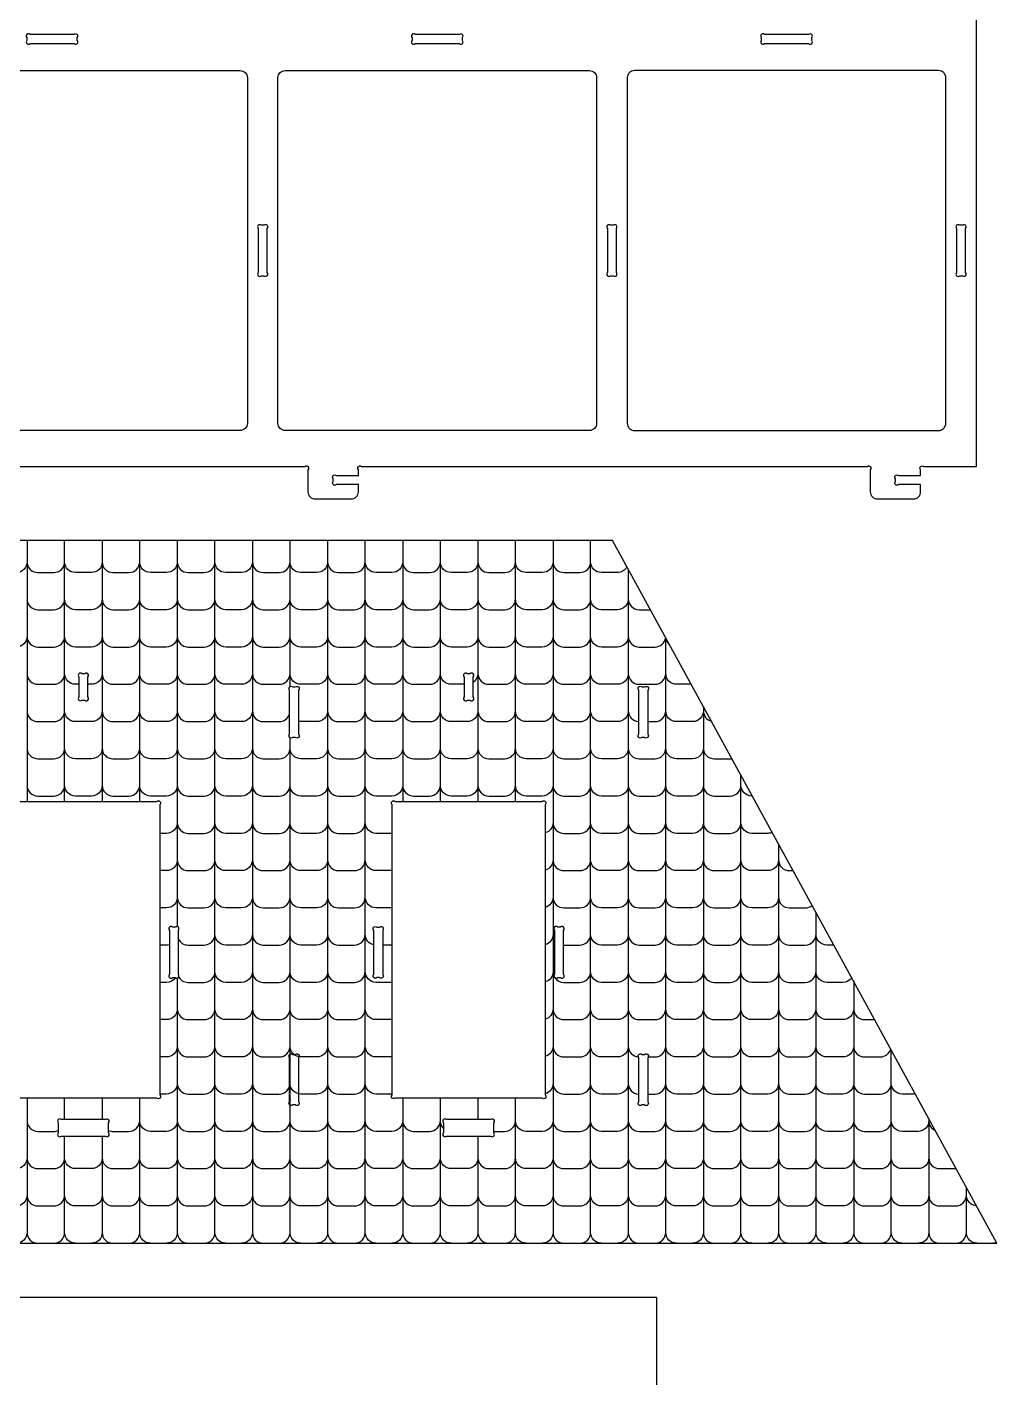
# Model space of a CAD drawing. Extents: x 9479 to 9938, y 971 to 1224.
# Drawn here: x 9759.3 to 9813.2, y 1060.1 to 1135.2 of the extents above; entities that cross this region are included whole.
import ezdxf

# ---------------------------------------------------------------- set-up
doc = ezdxf.new("R2010")
doc.units = 0
doc.header["$MEASUREMENT"] = 0
doc.layers.add('LAYER_1', color=18, linetype='CONTINUOUS')

msp = doc.modelspace()

# ---------------------------------------------------------------- linework, layer by layer
at = {"layer": 'LAYER_1'}
for points in [[(9746.636, 1110.74), (9774.716, 1110.74, -1), (9774.893, 1110.563), (9774.893, 1109.34, 0.414214), (9775.293, 1108.94), (9777.293, 1108.94, 0.414214), (9777.693, 1109.34), (9777.693, 1109.74), (9776.469, 1109.74, -1), (9776.293, 1109.916), (9776.293, 1110.063, -1), (9776.469, 1110.24), (9777.693, 1110.24), (9777.693, 1110.563, -1), (9777.869, 1110.74), (9805.949, 1110.74, -1), (9806.126, 1110.563), (9806.126, 1109.34, 0.414214), (9806.526, 1108.94), (9808.526, 1108.94, 0.414214), (9808.926, 1109.34), (9808.926, 1109.74), (9807.703, 1109.74, -1), (9807.526, 1109.916), (9807.526, 1110.063, -1), (9807.703, 1110.24), (9808.926, 1110.24), (9808.926, 1110.563, -1), (9809.103, 1110.74), (9812.026, 1110.74), (9812.026, 1158.063, -1)], [(9769.122, 1067.59, 0.414214), (9769.722, 1068.19), (9769.722, 1106.637)], [(9771.809, 1106.637), (9771.809, 1068.19, 0.414214), (9772.409, 1067.59)], [(9775.984, 1106.637), (9775.984, 1068.19, 0.414214), (9776.584, 1067.59)], [(9777.471, 1067.59, 0.414214), (9778.071, 1068.19), (9778.071, 1106.637)], [(9788.508, 1106.637), (9788.508, 1068.19, 0.414214), (9789.108, 1067.59)], [(9789.995, 1067.59, 0.414214), (9790.595, 1068.19), (9790.595, 1106.637)], [(9759.286, 1105.45, -0.414214), (9758.686, 1104.85), (9757.798, 1104.85, -0.414214), (9757.198, 1105.45)], [(9759.286, 1105.45, 0.414214), (9759.886, 1104.85), (9760.773, 1104.85, 0.414214), (9761.373, 1105.45)], [(9763.46, 1105.45, -0.414214), (9762.86, 1104.85), (9761.973, 1104.85, -0.414214), (9761.373, 1105.45)], [(9763.46, 1105.45, 0.414214), (9764.06, 1104.85), (9764.947, 1104.85, 0.414214), (9765.547, 1105.45)], [(9767.635, 1105.45, -0.414214), (9767.035, 1104.85), (9766.147, 1104.85, -0.414214), (9765.547, 1105.45)], [(9767.635, 1105.45, 0.414214), (9768.235, 1104.85), (9769.122, 1104.85, 0.414214), (9769.722, 1105.45)], [(9771.809, 1105.45, -0.414214), (9771.209, 1104.85), (9770.322, 1104.85, -0.414214), (9769.722, 1105.45)], [(9771.809, 1105.45, 0.414214), (9772.409, 1104.85), (9773.297, 1104.85, 0.414214), (9773.897, 1105.45)], [(9775.984, 1105.45, -0.414214), (9775.384, 1104.85), (9774.497, 1104.85, -0.414214), (9773.897, 1105.45)], [(9775.984, 1105.45, 0.414214), (9776.584, 1104.85), (9777.471, 1104.85, 0.414214), (9778.071, 1105.45)], [(9780.158, 1105.45, -0.414214), (9779.558, 1104.85), (9778.671, 1104.85, -0.414214), (9778.071, 1105.45)], [(9780.158, 1105.45, 0.414214), (9780.758, 1104.85), (9781.646, 1104.85, 0.414214), (9782.246, 1105.45)], [(9784.333, 1105.45, -0.414214), (9783.733, 1104.85), (9782.846, 1104.85, -0.414214), (9782.246, 1105.45)], [(9784.333, 1105.45, 0.414214), (9784.933, 1104.85), (9785.82, 1104.85, 0.414214), (9786.42, 1105.45)], [(9788.508, 1105.45, -0.414214), (9787.908, 1104.85), (9787.02, 1104.85, -0.414214), (9786.42, 1105.45)], [(9788.508, 1105.45, 0.414214), (9789.108, 1104.85), (9789.995, 1104.85, 0.414214), (9790.595, 1105.45)], [(9792.614, 1105.172, -0.279406), (9792.082, 1104.85), (9791.195, 1104.85, -0.414214), (9790.595, 1105.45)], [(9792.682, 1105.048), (9792.682, 1068.19, 0.414214), (9793.282, 1067.59)], [(9759.286, 1103.38, 0.414214), (9759.886, 1102.78), (9760.773, 1102.78, 0.414214), (9761.373, 1103.38)], [(9763.46, 1103.38, -0.414214), (9762.86, 1102.78), (9761.973, 1102.78, -0.414214), (9761.373, 1103.38)], [(9763.46, 1103.38, 0.414214), (9764.06, 1102.78), (9764.947, 1102.78, 0.414214), (9765.547, 1103.38)], [(9767.635, 1103.38, -0.414214), (9767.035, 1102.78), (9766.147, 1102.78, -0.414214), (9765.547, 1103.38)], [(9767.635, 1103.38, 0.414214), (9768.235, 1102.78), (9769.122, 1102.78, 0.414214), (9769.722, 1103.38)], [(9771.809, 1103.38, -0.414214), (9771.209, 1102.78), (9770.322, 1102.78, -0.414214), (9769.722, 1103.38)], [(9771.809, 1103.38, 0.414214), (9772.409, 1102.78), (9773.297, 1102.78, 0.414214), (9773.897, 1103.38)], [(9775.984, 1103.38, -0.414214), (9775.384, 1102.78), (9774.497, 1102.78, -0.414214), (9773.897, 1103.38)], [(9775.984, 1103.38, 0.414214), (9776.584, 1102.78), (9777.471, 1102.78, 0.414214), (9778.071, 1103.38)], [(9780.158, 1103.38, -0.414214), (9779.558, 1102.78), (9778.671, 1102.78, -0.414214), (9778.071, 1103.38)], [(9780.158, 1103.38, 0.414214), (9780.758, 1102.78), (9781.646, 1102.78, 0.414214), (9782.246, 1103.38)], [(9784.333, 1103.38, -0.414214), (9783.733, 1102.78), (9782.846, 1102.78, -0.414214), (9782.246, 1103.38)], [(9784.333, 1103.38, 0.414214), (9784.933, 1102.78), (9785.82, 1102.78, 0.414214), (9786.42, 1103.38)], [(9788.508, 1103.38, -0.414214), (9787.908, 1102.78), (9787.02, 1102.78, -0.414214), (9786.42, 1103.38)], [(9788.508, 1103.38, 0.414214), (9789.108, 1102.78), (9789.995, 1102.78, 0.414214), (9790.595, 1103.38)], [(9792.682, 1103.38, -0.414214), (9792.082, 1102.78), (9791.195, 1102.78, -0.414214), (9790.595, 1103.38)], [(9792.682, 1103.38, 0.414214), (9793.282, 1102.78), (9793.923, 1102.78)], [(9759.286, 1101.31, -0.414214), (9758.686, 1100.71), (9757.798, 1100.71, -0.414214), (9757.198, 1101.31)], [(9759.286, 1101.31, 0.414214), (9759.886, 1100.71), (9760.773, 1100.71, 0.414214), (9761.373, 1101.31)], [(9763.46, 1101.31, -0.414214), (9762.86, 1100.71), (9761.973, 1100.71, -0.414214), (9761.373, 1101.31)], [(9763.46, 1101.31, 0.414214), (9764.06, 1100.71), (9764.947, 1100.71, 0.414214), (9765.547, 1101.31)], [(9767.635, 1101.31, -0.414214), (9767.035, 1100.71), (9766.147, 1100.71, -0.414214), (9765.547, 1101.31)], [(9767.635, 1101.31, 0.414214), (9768.235, 1100.71), (9769.122, 1100.71, 0.414214), (9769.722, 1101.31)], [(9771.809, 1101.31, -0.414214), (9771.209, 1100.71), (9770.322, 1100.71, -0.414214), (9769.722, 1101.31)], [(9771.809, 1101.31, 0.414214), (9772.409, 1100.71), (9773.297, 1100.71, 0.414214), (9773.897, 1101.31)], [(9775.984, 1101.31, -0.414214), (9775.384, 1100.71), (9774.497, 1100.71, -0.414214), (9773.897, 1101.31)], [(9775.984, 1101.31, 0.414214), (9776.584, 1100.71), (9777.471, 1100.71, 0.414214), (9778.071, 1101.31)], [(9780.158, 1101.31, -0.414214), (9779.558, 1100.71), (9778.671, 1100.71, -0.414214), (9778.071, 1101.31)], [(9780.158, 1101.31, 0.414214), (9780.758, 1100.71), (9781.646, 1100.71, 0.414214), (9782.246, 1101.31)], [(9784.333, 1101.31, -0.414214), (9783.733, 1100.71), (9782.846, 1100.71, -0.414214), (9782.246, 1101.31)], [(9784.333, 1101.31, 0.414214), (9784.933, 1100.71), (9785.82, 1100.71, 0.414214), (9786.42, 1101.31)], [(9788.508, 1101.31, -0.414214), (9787.908, 1100.71), (9787.02, 1100.71, -0.414214), (9786.42, 1101.31)], [(9788.508, 1101.31, 0.414214), (9789.108, 1100.71), (9789.995, 1100.71, 0.414214), (9790.595, 1101.31)], [(9792.682, 1101.31, -0.414214), (9792.082, 1100.71), (9791.195, 1100.71, -0.414214), (9790.595, 1101.31)], [(9792.682, 1101.31, 0.414214), (9793.282, 1100.71), (9794.17, 1100.71, 0.379798), (9794.765, 1101.239)], [(9794.17, 1067.59, 0.414214), (9794.77, 1068.19), (9794.77, 1101.231)], [(9794.972, 1100.86, -0.175116), (9794.777, 1101.218)], [(9759.286, 1099.24, 0.414214), (9759.886, 1098.64), (9760.773, 1098.64, 0.414214), (9761.373, 1099.24)], [(9762.167, 1098.64), (9761.973, 1098.64, -0.414214), (9761.373, 1099.24)], [(9763.46, 1099.24, -0.414214), (9762.86, 1098.64), (9762.667, 1098.64)], [(9763.46, 1099.24, 0.414214), (9764.06, 1098.64), (9764.947, 1098.64, 0.414214), (9765.547, 1099.24)], [(9767.635, 1099.24, -0.414214), (9767.035, 1098.64), (9766.147, 1098.64, -0.414214), (9765.547, 1099.24)], [(9767.635, 1099.24, 0.414214), (9768.235, 1098.64), (9769.122, 1098.64, 0.414214), (9769.722, 1099.24)], [(9771.809, 1099.24, -0.414214), (9771.209, 1098.64), (9770.322, 1098.64, -0.414214), (9769.722, 1099.24)], [(9771.809, 1099.24, 0.414214), (9772.409, 1098.64), (9773.297, 1098.64, 0.414214), (9773.897, 1099.24)], [(9775.984, 1099.24, -0.414214), (9775.384, 1098.64), (9774.497, 1098.64, -0.414214), (9773.897, 1099.24)], [(9775.984, 1099.24, 0.414214), (9776.584, 1098.64), (9777.471, 1098.64, 0.414214), (9778.071, 1099.24)], [(9780.158, 1099.24, -0.414214), (9779.558, 1098.64), (9778.671, 1098.64, -0.414214), (9778.071, 1099.24)], [(9780.158, 1099.24, 0.414214), (9780.758, 1098.64), (9781.646, 1098.64, 0.414214), (9782.246, 1099.24)], [(9783.567, 1098.64), (9782.846, 1098.64, -0.414214), (9782.246, 1099.24)], [(9784.333, 1099.24, -0.250445), (9784.067, 1098.741)], [(9784.333, 1099.24, 0.414214), (9784.933, 1098.64), (9785.82, 1098.64, 0.414214), (9786.42, 1099.24)], [(9788.508, 1099.24, -0.414214), (9787.908, 1098.64), (9787.02, 1098.64, -0.414214), (9786.42, 1099.24)], [(9788.508, 1099.24, 0.414214), (9789.108, 1098.64), (9789.995, 1098.64, 0.414214), (9790.595, 1099.24)], [(9792.682, 1099.24, -0.414214), (9792.082, 1098.64), (9791.195, 1098.64, -0.414214), (9790.595, 1099.24)], [(9792.682, 1099.24, 0.414214), (9793.282, 1098.64), (9794.17, 1098.64, 0.414214), (9794.77, 1099.24)], [(9796.187, 1098.64), (9795.37, 1098.64, -0.414214), (9794.77, 1099.24)], [(9796.857, 1097.414), (9796.857, 1068.19, 0.414214), (9797.457, 1067.59)], [(9759.286, 1097.17, 0.414214), (9759.886, 1096.57), (9760.773, 1096.57, 0.414214), (9761.373, 1097.17)], [(9763.46, 1097.17, -0.414214), (9762.86, 1096.57), (9761.973, 1096.57, -0.414214), (9761.373, 1097.17)], [(9763.46, 1097.17, 0.414214), (9764.06, 1096.57), (9764.947, 1096.57, 0.414214), (9765.547, 1097.17)], [(9767.635, 1097.17, -0.414214), (9767.035, 1096.57), (9766.147, 1096.57, -0.414214), (9765.547, 1097.17)], [(9767.635, 1097.17, 0.414214), (9768.235, 1096.57), (9769.122, 1096.57, 0.414214), (9769.722, 1097.17)], [(9771.809, 1097.17, -0.414214), (9771.209, 1096.57), (9770.322, 1096.57, -0.414214), (9769.722, 1097.17)], [(9771.809, 1097.17, 0.414214), (9772.409, 1096.57), (9773.297, 1096.57, 0.323813), (9773.867, 1096.982)], [(9775.984, 1097.17, -0.414214), (9775.384, 1096.57), (9774.497, 1096.57, -0.054702), (9774.367, 1096.584)], [(9775.984, 1097.17, 0.414214), (9776.584, 1096.57), (9777.471, 1096.57, 0.414214), (9778.071, 1097.17)], [(9780.158, 1097.17, -0.414214), (9779.558, 1096.57), (9778.671, 1096.57, -0.414214), (9778.071, 1097.17)], [(9780.158, 1097.17, 0.414214), (9780.758, 1096.57), (9781.646, 1096.57, 0.414214), (9782.246, 1097.17)], [(9784.333, 1097.17, -0.414214), (9783.733, 1096.57), (9782.846, 1096.57, -0.414214), (9782.246, 1097.17)], [(9784.333, 1097.17, 0.414214), (9784.933, 1096.57), (9785.82, 1096.57, 0.414214), (9786.42, 1097.17)], [(9788.508, 1097.17, -0.414214), (9787.908, 1096.57), (9787.02, 1096.57, -0.414214), (9786.42, 1097.17)], [(9788.508, 1097.17, 0.414214), (9789.108, 1096.57), (9789.995, 1096.57, 0.414214), (9790.595, 1097.17)], [(9792.682, 1097.17, -0.414214), (9792.082, 1096.57), (9791.195, 1096.57, -0.414214), (9790.595, 1097.17)], [(9792.682, 1097.17, 0.406544), (9793.267, 1096.57)], [(9793.767, 1096.57), (9794.17, 1096.57, 0.414214), (9794.77, 1097.17)], [(9796.857, 1097.17, -0.414214), (9796.257, 1096.57), (9795.37, 1096.57, -0.414214), (9794.77, 1097.17)], [(9796.857, 1097.17, 0.342693), (9797.308, 1096.588)], [(9759.286, 1095.1, 0.414214), (9759.886, 1094.5), (9760.773, 1094.5, 0.414214), (9761.373, 1095.1)], [(9763.46, 1095.1, -0.414214), (9762.86, 1094.5), (9761.973, 1094.5, -0.414214), (9761.373, 1095.1)], [(9763.46, 1095.1, 0.414214), (9764.06, 1094.5), (9764.947, 1094.5, 0.414214), (9765.547, 1095.1)], [(9767.635, 1095.1, -0.414214), (9767.035, 1094.5), (9766.147, 1094.5, -0.414214), (9765.547, 1095.1)], [(9767.635, 1095.1, 0.414214), (9768.235, 1094.5), (9769.122, 1094.5, 0.414214), (9769.722, 1095.1)], [(9771.809, 1095.1, -0.414214), (9771.209, 1094.5), (9770.322, 1094.5, -0.414214), (9769.722, 1095.1)], [(9771.809, 1095.1, 0.414214), (9772.409, 1094.5), (9773.297, 1094.5, 0.414214), (9773.897, 1095.1)], [(9774.497, 1067.59, -0.414214), (9773.897, 1068.19), (9773.897, 1095.692)], [(9775.984, 1095.1, -0.414214), (9775.384, 1094.5), (9774.497, 1094.5, -0.414214), (9773.897, 1095.1)], [(9775.984, 1095.1, 0.414214), (9776.584, 1094.5), (9777.471, 1094.5, 0.414214), (9778.071, 1095.1)], [(9780.158, 1095.1, -0.414214), (9779.558, 1094.5), (9778.671, 1094.5, -0.414214), (9778.071, 1095.1)], [(9780.158, 1095.1, 0.414214), (9780.758, 1094.5), (9781.646, 1094.5, 0.414214), (9782.246, 1095.1)], [(9784.333, 1095.1, -0.414214), (9783.733, 1094.5), (9782.846, 1094.5, -0.414214), (9782.246, 1095.1)], [(9784.333, 1095.1, 0.414214), (9784.933, 1094.5), (9785.82, 1094.5, 0.414214), (9786.42, 1095.1)], [(9788.508, 1095.1, -0.414214), (9787.908, 1094.5), (9787.02, 1094.5, -0.414214), (9786.42, 1095.1)], [(9788.508, 1095.1, 0.414214), (9789.108, 1094.5), (9789.995, 1094.5, 0.414214), (9790.595, 1095.1)], [(9792.682, 1095.1, -0.414214), (9792.082, 1094.5), (9791.195, 1094.5, -0.414214), (9790.595, 1095.1)], [(9792.682, 1095.1, 0.414214), (9793.282, 1094.5), (9794.17, 1094.5, 0.414214), (9794.77, 1095.1)], [(9796.857, 1095.1, -0.414214), (9796.257, 1094.5), (9795.37, 1094.5, -0.414214), (9794.77, 1095.1)], [(9796.857, 1095.1, 0.414214), (9797.457, 1094.5), (9798.344, 1094.5, 0.042575), (9798.446, 1094.508)], [(9799.544, 1067.59, -0.414214), (9798.944, 1068.19), (9798.944, 1093.597)], [(9759.286, 1093.03, 0.414214), (9759.886, 1092.43), (9760.773, 1092.43, 0.414214), (9761.373, 1093.03)], [(9763.46, 1093.03, -0.414214), (9762.86, 1092.43), (9761.973, 1092.43, -0.414214), (9761.373, 1093.03)], [(9763.46, 1093.03, 0.414214), (9764.06, 1092.43), (9764.947, 1092.43, 0.414214), (9765.547, 1093.03)], [(9767.635, 1093.03, -0.414214), (9767.035, 1092.43), (9766.147, 1092.43, -0.414214), (9765.547, 1093.03)], [(9767.635, 1093.03, 0.414214), (9768.235, 1092.43), (9769.122, 1092.43, 0.414214), (9769.722, 1093.03)], [(9771.809, 1093.03, -0.414214), (9771.209, 1092.43), (9770.322, 1092.43, -0.414214), (9769.722, 1093.03)], [(9771.809, 1093.03, 0.414214), (9772.409, 1092.43), (9773.297, 1092.43, 0.414214), (9773.897, 1093.03)], [(9775.984, 1093.03, -0.414214), (9775.384, 1092.43), (9774.497, 1092.43, -0.414214), (9773.897, 1093.03)], [(9775.984, 1093.03, 0.414214), (9776.584, 1092.43), (9777.471, 1092.43, 0.414214), (9778.071, 1093.03)], [(9780.158, 1093.03, -0.414214), (9779.558, 1092.43), (9778.671, 1092.43, -0.414214), (9778.071, 1093.03)], [(9780.158, 1093.03, 0.414214), (9780.758, 1092.43), (9781.646, 1092.43, 0.414214), (9782.246, 1093.03)], [(9784.333, 1093.03, -0.414214), (9783.733, 1092.43), (9782.846, 1092.43, -0.414214), (9782.246, 1093.03)], [(9784.333, 1093.03, 0.414214), (9784.933, 1092.43), (9785.82, 1092.43, 0.414214), (9786.42, 1093.03)], [(9788.508, 1093.03, -0.414214), (9787.908, 1092.43), (9787.02, 1092.43, -0.414214), (9786.42, 1093.03)], [(9788.508, 1093.03, 0.414214), (9789.108, 1092.43), (9789.995, 1092.43, 0.414214), (9790.595, 1093.03)], [(9792.682, 1093.03, -0.414214), (9792.082, 1092.43), (9791.195, 1092.43, -0.414214), (9790.595, 1093.03)], [(9792.682, 1093.03, 0.414214), (9793.282, 1092.43), (9794.17, 1092.43, 0.414214), (9794.77, 1093.03)], [(9796.857, 1093.03, -0.414214), (9796.257, 1092.43), (9795.37, 1092.43, -0.414214), (9794.77, 1093.03)], [(9796.857, 1093.03, 0.414214), (9797.457, 1092.43), (9798.344, 1092.43, 0.414214), (9798.944, 1093.03)], [(9799.583, 1092.43), (9799.544, 1092.43, -0.414214), (9798.944, 1093.03)], [(9767.635, 1090.96, -0.414214), (9767.035, 1090.36), (9766.671, 1090.36)], [(9767.635, 1090.96, 0.414214), (9768.235, 1090.36), (9769.122, 1090.36, 0.414214), (9769.722, 1090.96)], [(9771.809, 1090.96, -0.414214), (9771.209, 1090.36), (9770.322, 1090.36, -0.414214), (9769.722, 1090.96)], [(9771.809, 1090.96, 0.414214), (9772.409, 1090.36), (9773.297, 1090.36, 0.414214), (9773.897, 1090.96)], [(9775.984, 1090.96, -0.414214), (9775.384, 1090.36), (9774.497, 1090.36, -0.414214), (9773.897, 1090.96)], [(9775.984, 1090.96, 0.414214), (9776.584, 1090.36), (9777.471, 1090.36, 0.414214), (9778.071, 1090.96)], [(9779.562, 1090.36, -0.001323), (9779.558, 1090.36), (9778.671, 1090.36, -0.414214), (9778.071, 1090.96)], [(9788.508, 1090.96, -0.335422), (9788.071, 1090.383)], [(9788.508, 1090.96, 0.414214), (9789.108, 1090.36), (9789.995, 1090.36, 0.414214), (9790.595, 1090.96)], [(9792.682, 1090.96, -0.414214), (9792.082, 1090.36), (9791.195, 1090.36, -0.414214), (9790.595, 1090.96)], [(9792.682, 1090.96, 0.414214), (9793.282, 1090.36), (9794.17, 1090.36, 0.414214), (9794.77, 1090.96)], [(9796.857, 1090.96, -0.414214), (9796.257, 1090.36), (9795.37, 1090.36, -0.414214), (9794.77, 1090.96)], [(9796.857, 1090.96, 0.414214), (9797.457, 1090.36), (9798.344, 1090.36, 0.414214), (9798.944, 1090.96)], [(9800.684, 1090.416, -0.109058), (9800.431, 1090.36), (9799.544, 1090.36, -0.414214), (9798.944, 1090.96)], [(9801.031, 1089.78), (9801.031, 1068.19, 0.414214), (9801.631, 1067.59)], [(9767.635, 1088.89, -0.414214), (9767.035, 1088.29), (9766.671, 1088.29)], [(9767.635, 1088.89, 0.414214), (9768.235, 1088.29), (9769.122, 1088.29, 0.414214), (9769.722, 1088.89)], [(9771.809, 1088.89, -0.414214), (9771.209, 1088.29), (9770.322, 1088.29, -0.414214), (9769.722, 1088.89)], [(9771.809, 1088.89, 0.414214), (9772.409, 1088.29), (9773.297, 1088.29, 0.414214), (9773.897, 1088.89)], [(9775.984, 1088.89, -0.414214), (9775.384, 1088.29), (9774.497, 1088.29, -0.414214), (9773.897, 1088.89)], [(9775.984, 1088.89, 0.414214), (9776.584, 1088.29), (9777.471, 1088.29, 0.414214), (9778.071, 1088.89)], [(9779.562, 1088.29, -0.001323), (9779.558, 1088.29), (9778.671, 1088.29, -0.414214), (9778.071, 1088.89)], [(9788.508, 1088.89, -0.335422), (9788.071, 1088.313)], [(9788.508, 1088.89, 0.414214), (9789.108, 1088.29), (9789.995, 1088.29, 0.414214), (9790.595, 1088.89)], [(9792.682, 1088.89, -0.414214), (9792.082, 1088.29), (9791.195, 1088.29, -0.414214), (9790.595, 1088.89)], [(9792.682, 1088.89, 0.414214), (9793.282, 1088.29), (9794.17, 1088.29, 0.414214), (9794.77, 1088.89)], [(9796.857, 1088.89, -0.414214), (9796.257, 1088.29), (9795.37, 1088.29, -0.414214), (9794.77, 1088.89)], [(9796.857, 1088.89, 0.414214), (9797.457, 1088.29), (9798.344, 1088.29, 0.414214), (9798.944, 1088.89)], [(9801.031, 1088.89, -0.414214), (9800.431, 1088.29), (9799.544, 1088.29, -0.414214), (9798.944, 1088.89)], [(9801.031, 1088.89, 0.414214), (9801.631, 1088.29), (9801.847, 1088.29)], [(9767.635, 1086.82, -0.414214), (9767.035, 1086.22), (9766.671, 1086.22)], [(9767.635, 1086.82, 0.414214), (9768.235, 1086.22), (9769.122, 1086.22, 0.414214), (9769.722, 1086.82)], [(9771.809, 1086.82, -0.414214), (9771.209, 1086.22), (9770.322, 1086.22, -0.414214), (9769.722, 1086.82)], [(9771.809, 1086.82, 0.414214), (9772.409, 1086.22), (9773.297, 1086.22, 0.414214), (9773.897, 1086.82)], [(9775.984, 1086.82, -0.414214), (9775.384, 1086.22), (9774.497, 1086.22, -0.414214), (9773.897, 1086.82)], [(9775.984, 1086.82, 0.414214), (9776.584, 1086.22), (9777.471, 1086.22, 0.414214), (9778.071, 1086.82)], [(9779.562, 1086.22, -0.001323), (9779.558, 1086.22), (9778.671, 1086.22, -0.414214), (9778.071, 1086.82)], [(9788.508, 1086.82, -0.335422), (9788.071, 1086.243)], [(9788.508, 1086.82, 0.414214), (9789.108, 1086.22), (9789.995, 1086.22, 0.414214), (9790.595, 1086.82)], [(9792.682, 1086.82, -0.414214), (9792.082, 1086.22), (9791.195, 1086.22, -0.414214), (9790.595, 1086.82)], [(9792.682, 1086.82, 0.414214), (9793.282, 1086.22), (9794.17, 1086.22, 0.414214), (9794.77, 1086.82)], [(9796.857, 1086.82, -0.414214), (9796.257, 1086.22), (9795.37, 1086.22, -0.414214), (9794.77, 1086.82)], [(9796.857, 1086.82, 0.414214), (9797.457, 1086.22), (9798.344, 1086.22, 0.414214), (9798.944, 1086.82)], [(9801.031, 1086.82, -0.414214), (9800.431, 1086.22), (9799.544, 1086.22, -0.414214), (9798.944, 1086.82)], [(9801.031, 1086.82, 0.414214), (9801.631, 1086.22), (9802.519, 1086.22, 0.175306), (9802.903, 1086.359)], [(9803.719, 1067.59, -0.414214), (9803.119, 1068.19), (9803.119, 1085.963)], [(9767.691, 1084.495, 0.291063), (9768.235, 1084.15), (9769.122, 1084.15, 0.414214), (9769.722, 1084.75)], [(9771.809, 1084.75, -0.414214), (9771.209, 1084.15), (9770.322, 1084.15, -0.414214), (9769.722, 1084.75)], [(9771.809, 1084.75, 0.414214), (9772.409, 1084.15), (9773.297, 1084.15, 0.414214), (9773.897, 1084.75)], [(9775.984, 1084.75, -0.414214), (9775.384, 1084.15), (9774.497, 1084.15, -0.414214), (9773.897, 1084.75)], [(9775.984, 1084.75, 0.414214), (9776.584, 1084.15), (9777.471, 1084.15, 0.414214), (9778.071, 1084.75)], [(9778.542, 1084.164, -0.351824), (9778.071, 1084.75)], [(9788.508, 1084.75, -0.335422), (9788.071, 1084.173)], [(9788.508, 1084.75, 0.13441), (9788.591, 1084.444)], [(9789.091, 1084.15, 0.006806), (9789.108, 1084.15), (9789.995, 1084.15, 0.414214), (9790.595, 1084.75)], [(9792.682, 1084.75, -0.414214), (9792.082, 1084.15), (9791.195, 1084.15, -0.414214), (9790.595, 1084.75)], [(9792.682, 1084.75, 0.414214), (9793.282, 1084.15), (9794.17, 1084.15, 0.414214), (9794.77, 1084.75)], [(9796.857, 1084.75, -0.414214), (9796.257, 1084.15), (9795.37, 1084.15, -0.414214), (9794.77, 1084.75)], [(9796.857, 1084.75, 0.414214), (9797.457, 1084.15), (9798.344, 1084.15, 0.414214), (9798.944, 1084.75)], [(9801.031, 1084.75, -0.414214), (9800.431, 1084.15), (9799.544, 1084.15, -0.414214), (9798.944, 1084.75)], [(9801.031, 1084.75, 0.414214), (9801.631, 1084.15), (9802.519, 1084.15, 0.414214), (9803.119, 1084.75)], [(9804.111, 1084.15), (9803.719, 1084.15, -0.414214), (9803.119, 1084.75)], [(9767.191, 1084.171, -0.06611), (9767.035, 1084.15), (9766.671, 1084.15)], [(9779.562, 1084.15, -0.001323), (9779.558, 1084.15), (9779.042, 1084.15)], [(9767.533, 1082.345, -0.249808), (9767.035, 1082.08), (9766.671, 1082.08)], [(9767.635, 1082.345), (9767.635, 1068.19, 0.414214), (9768.235, 1067.59)], [(9767.691, 1082.425, 0.291063), (9768.235, 1082.08), (9769.122, 1082.08, 0.414214), (9769.722, 1082.68)], [(9771.809, 1082.68, -0.414214), (9771.209, 1082.08), (9770.322, 1082.08, -0.414214), (9769.722, 1082.68)], [(9771.809, 1082.68, 0.414214), (9772.409, 1082.08), (9773.297, 1082.08, 0.414214), (9773.897, 1082.68)], [(9775.984, 1082.68, -0.414214), (9775.384, 1082.08), (9774.497, 1082.08, -0.414214), (9773.897, 1082.68)], [(9775.984, 1082.68, 0.414214), (9776.584, 1082.08), (9777.471, 1082.08, 0.414214), (9778.071, 1082.68)], [(9779.562, 1082.08, -0.001323), (9779.558, 1082.08), (9778.671, 1082.08, -0.414214), (9778.071, 1082.68)], [(9788.508, 1082.68, -0.335422), (9788.071, 1082.103)], [(9788.508, 1082.68, 0.13441), (9788.591, 1082.374)], [(9788.61, 1082.345, 0.249808), (9789.108, 1082.08), (9789.995, 1082.08, 0.414214), (9790.595, 1082.68)], [(9792.682, 1082.68, -0.414214), (9792.082, 1082.08), (9791.195, 1082.08, -0.414214), (9790.595, 1082.68)], [(9792.682, 1082.68, 0.414214), (9793.282, 1082.08), (9794.17, 1082.08, 0.414214), (9794.77, 1082.68)], [(9796.857, 1082.68, -0.414214), (9796.257, 1082.08), (9795.37, 1082.08, -0.414214), (9794.77, 1082.68)], [(9796.857, 1082.68, 0.414214), (9797.457, 1082.08), (9798.344, 1082.08, 0.414214), (9798.944, 1082.68)], [(9801.031, 1082.68, -0.414214), (9800.431, 1082.08), (9799.544, 1082.08, -0.414214), (9798.944, 1082.68)], [(9801.031, 1082.68, 0.414214), (9801.631, 1082.08), (9802.519, 1082.08, 0.414214), (9803.119, 1082.68)], [(9805.1, 1082.34, -0.2469), (9804.606, 1082.08), (9803.719, 1082.08, -0.414214), (9803.119, 1082.68)], [(9805.206, 1082.147), (9805.206, 1068.19, 0.414214), (9805.806, 1067.59)], [(9767.635, 1080.61, -0.414214), (9767.035, 1080.01), (9766.671, 1080.01)], [(9767.635, 1080.61, 0.414214), (9768.235, 1080.01), (9769.122, 1080.01, 0.414214), (9769.722, 1080.61)], [(9771.809, 1080.61, -0.414214), (9771.209, 1080.01), (9770.322, 1080.01, -0.414214), (9769.722, 1080.61)], [(9771.809, 1080.61, 0.414214), (9772.409, 1080.01), (9773.297, 1080.01, 0.414214), (9773.897, 1080.61)], [(9775.984, 1080.61, -0.414214), (9775.384, 1080.01), (9774.497, 1080.01, -0.414214), (9773.897, 1080.61)], [(9775.984, 1080.61, 0.414214), (9776.584, 1080.01), (9777.471, 1080.01, 0.414214), (9778.071, 1080.61)], [(9779.562, 1080.01, -0.001323), (9779.558, 1080.01), (9778.671, 1080.01, -0.414214), (9778.071, 1080.61)], [(9788.508, 1080.61, -0.335422), (9788.071, 1080.033)], [(9788.508, 1080.61, 0.414214), (9789.108, 1080.01), (9789.995, 1080.01, 0.414214), (9790.595, 1080.61)], [(9792.682, 1080.61, -0.414214), (9792.082, 1080.01), (9791.195, 1080.01, -0.414214), (9790.595, 1080.61)], [(9792.682, 1080.61, 0.414214), (9793.282, 1080.01), (9794.17, 1080.01, 0.414214), (9794.77, 1080.61)], [(9796.857, 1080.61, -0.414214), (9796.257, 1080.01), (9795.37, 1080.01, -0.414214), (9794.77, 1080.61)], [(9796.857, 1080.61, 0.414214), (9797.457, 1080.01), (9798.344, 1080.01, 0.414214), (9798.944, 1080.61)], [(9801.031, 1080.61, -0.414214), (9800.431, 1080.01), (9799.544, 1080.01, -0.414214), (9798.944, 1080.61)], [(9801.031, 1080.61, 0.414214), (9801.631, 1080.01), (9802.519, 1080.01, 0.414214), (9803.119, 1080.61)], [(9805.206, 1080.61, -0.414214), (9804.606, 1080.01), (9803.719, 1080.01, -0.414214), (9803.119, 1080.61)], [(9805.206, 1080.61, 0.414214), (9805.806, 1080.01), (9806.375, 1080.01)], [(9767.635, 1078.54, -0.414214), (9767.035, 1077.94), (9766.671, 1077.94)], [(9767.635, 1078.54, 0.414214), (9768.235, 1077.94), (9769.122, 1077.94, 0.414214), (9769.722, 1078.54)], [(9771.809, 1078.54, -0.414214), (9771.209, 1077.94), (9770.322, 1077.94, -0.414214), (9769.722, 1078.54)], [(9771.809, 1078.54, 0.414214), (9772.409, 1077.94), (9773.297, 1077.94, 0.414214), (9773.897, 1078.54)], [(9775.984, 1078.54, -0.414214), (9775.384, 1077.94), (9774.497, 1077.94, -0.414214), (9773.897, 1078.54)], [(9775.984, 1078.54, 0.414214), (9776.584, 1077.94), (9777.471, 1077.94, 0.414214), (9778.071, 1078.54)], [(9779.562, 1077.94, -0.001323), (9779.558, 1077.94), (9778.671, 1077.94, -0.414214), (9778.071, 1078.54)], [(9788.508, 1078.54, -0.335422), (9788.071, 1077.963)], [(9788.508, 1078.54, 0.414214), (9789.108, 1077.94), (9789.995, 1077.94, 0.414214), (9790.595, 1078.54)], [(9792.682, 1078.54, -0.414214), (9792.082, 1077.94), (9791.195, 1077.94, -0.414214), (9790.595, 1078.54)], [(9792.682, 1078.54, 0.406544), (9793.267, 1077.94)], [(9793.767, 1077.94), (9794.17, 1077.94, 0.414214), (9794.77, 1078.54)], [(9796.857, 1078.54, -0.414214), (9796.257, 1077.94), (9795.37, 1077.94, -0.414214), (9794.77, 1078.54)], [(9796.857, 1078.54, 0.414214), (9797.457, 1077.94), (9798.344, 1077.94, 0.414214), (9798.944, 1078.54)], [(9801.031, 1078.54, -0.414214), (9800.431, 1077.94), (9799.544, 1077.94, -0.414214), (9798.944, 1078.54)], [(9801.031, 1078.54, 0.414214), (9801.631, 1077.94), (9802.519, 1077.94, 0.414214), (9803.119, 1078.54)], [(9805.206, 1078.54, -0.414214), (9804.606, 1077.94), (9803.719, 1077.94, -0.414214), (9803.119, 1078.54)], [(9805.206, 1078.54, 0.414214), (9805.806, 1077.94), (9806.693, 1077.94, 0.333881), (9807.27, 1078.373)], [(9806.693, 1067.59, 0.414214), (9807.293, 1068.19), (9807.293, 1078.33)], [(9767.635, 1076.47, -0.414214), (9767.035, 1075.87), (9766.671, 1075.87)], [(9767.635, 1076.47, 0.414214), (9768.235, 1075.87), (9769.122, 1075.87, 0.414214), (9769.722, 1076.47)], [(9771.809, 1076.47, -0.414214), (9771.209, 1075.87), (9770.322, 1075.87, -0.414214), (9769.722, 1076.47)], [(9771.809, 1076.47, 0.414214), (9772.409, 1075.87), (9773.297, 1075.87, 0.414214), (9773.897, 1076.47)], [(9775.984, 1076.47, -0.414214), (9775.384, 1075.87), (9774.497, 1075.87, -0.414214), (9773.897, 1076.47)], [(9775.984, 1076.47, 0.414214), (9776.584, 1075.87), (9777.471, 1075.87, 0.414214), (9778.071, 1076.47)], [(9779.562, 1075.87, -0.001323), (9779.558, 1075.87), (9778.671, 1075.87, -0.414214), (9778.071, 1076.47)], [(9788.508, 1076.47, -0.335422), (9788.071, 1075.893)], [(9788.508, 1076.47, 0.414214), (9789.108, 1075.87), (9789.995, 1075.87, 0.414214), (9790.595, 1076.47)], [(9792.682, 1076.47, -0.414214), (9792.082, 1075.87), (9791.195, 1075.87, -0.414214), (9790.595, 1076.47)], [(9792.682, 1076.47, 0.406544), (9793.267, 1075.87)], [(9793.767, 1075.87), (9794.17, 1075.87, 0.414214), (9794.77, 1076.47)], [(9796.857, 1076.47, -0.414214), (9796.257, 1075.87), (9795.37, 1075.87, -0.414214), (9794.77, 1076.47)], [(9796.857, 1076.47, 0.414214), (9797.457, 1075.87), (9798.344, 1075.87, 0.414214), (9798.944, 1076.47)], [(9801.031, 1076.47, -0.414214), (9800.431, 1075.87), (9799.544, 1075.87, -0.414214), (9798.944, 1076.47)], [(9801.031, 1076.47, 0.414214), (9801.631, 1075.87), (9802.519, 1075.87, 0.414214), (9803.119, 1076.47)], [(9805.206, 1076.47, -0.414214), (9804.606, 1075.87), (9803.719, 1075.87, -0.414214), (9803.119, 1076.47)], [(9805.206, 1076.47, 0.414214), (9805.806, 1075.87), (9806.693, 1075.87, 0.414214), (9807.293, 1076.47)], [(9808.639, 1075.87), (9807.893, 1075.87, -0.414214), (9807.293, 1076.47)], [(9759.286, 1075.653), (9759.286, 1068.19, 0.414214), (9759.886, 1067.59)], [(9764.947, 1067.59, 0.414214), (9765.547, 1068.19), (9765.547, 1075.653)], [(9780.158, 1075.653), (9780.158, 1068.19, -0.414214), (9779.558, 1067.59)], [(9782.846, 1067.59, -0.414214), (9782.246, 1068.19), (9782.246, 1075.653)], [(9787.02, 1067.59, -0.414214), (9786.42, 1068.19), (9786.42, 1075.653)], [(9759.286, 1074.4, 0.414214), (9759.886, 1073.8), (9760.773, 1073.8, 0.104922), (9761.017, 1073.852)], [(9763.817, 1073.852, 0.104922), (9764.06, 1073.8), (9764.947, 1073.8, 0.414214), (9765.547, 1074.4)], [(9767.635, 1074.4, -0.414214), (9767.035, 1073.8), (9766.147, 1073.8, -0.414214), (9765.547, 1074.4)], [(9767.635, 1074.4, 0.414214), (9768.235, 1073.8), (9769.122, 1073.8, 0.414214), (9769.722, 1074.4)], [(9771.809, 1074.4, -0.414214), (9771.209, 1073.8), (9770.322, 1073.8, -0.414214), (9769.722, 1074.4)], [(9771.809, 1074.4, 0.414214), (9772.409, 1073.8), (9773.297, 1073.8, 0.414214), (9773.897, 1074.4)], [(9775.984, 1074.4, -0.414214), (9775.384, 1073.8), (9774.497, 1073.8, -0.414214), (9773.897, 1074.4)], [(9775.984, 1074.4, 0.414214), (9776.584, 1073.8), (9777.471, 1073.8, 0.414214), (9778.071, 1074.4)], [(9780.158, 1074.4, -0.414214), (9779.558, 1073.8), (9778.671, 1073.8, -0.414214), (9778.071, 1074.4)], [(9780.158, 1074.4, 0.414214), (9780.758, 1073.8), (9781.646, 1073.8, 0.414214), (9782.246, 1074.4)], [(9782.417, 1073.981, -0.195819), (9782.246, 1074.4)], [(9785.217, 1073.8), (9785.82, 1073.8, 0.414214), (9786.42, 1074.4)], [(9788.508, 1074.4, -0.414214), (9787.908, 1073.8), (9787.02, 1073.8, -0.414214), (9786.42, 1074.4)], [(9788.508, 1074.4, 0.414214), (9789.108, 1073.8), (9789.995, 1073.8, 0.414214), (9790.595, 1074.4)], [(9792.682, 1074.4, -0.414214), (9792.082, 1073.8), (9791.195, 1073.8, -0.414214), (9790.595, 1074.4)], [(9792.682, 1074.4, 0.414214), (9793.282, 1073.8), (9794.17, 1073.8, 0.414214), (9794.77, 1074.4)], [(9796.857, 1074.4, -0.414214), (9796.257, 1073.8), (9795.37, 1073.8, -0.414214), (9794.77, 1074.4)], [(9796.857, 1074.4, 0.414214), (9797.457, 1073.8), (9798.344, 1073.8, 0.414214), (9798.944, 1074.4)], [(9801.031, 1074.4, -0.414214), (9800.431, 1073.8), (9799.544, 1073.8, -0.414214), (9798.944, 1074.4)], [(9801.031, 1074.4, 0.414214), (9801.631, 1073.8), (9802.519, 1073.8, 0.414214), (9803.119, 1074.4)], [(9805.206, 1074.4, -0.414214), (9804.606, 1073.8), (9803.719, 1073.8, -0.414214), (9803.119, 1074.4)], [(9805.206, 1074.4, 0.414214), (9805.806, 1073.8), (9806.693, 1073.8, 0.414214), (9807.293, 1074.4)], [(9809.381, 1074.4, -0.414214), (9808.781, 1073.8), (9807.893, 1073.8, -0.414214), (9807.293, 1074.4)], [(9809.381, 1074.513), (9809.381, 1068.19, -0.414214), (9808.781, 1067.59)], [(9809.381, 1074.4, 0.299842), (9809.744, 1073.848)], [(9760.773, 1067.59, 0.414214), (9761.373, 1068.19), (9761.373, 1073.541)], [(9763.46, 1073.541), (9763.46, 1068.19, -0.414214), (9762.86, 1067.59)], [(9784.333, 1073.541), (9784.333, 1068.19, -0.414214), (9783.733, 1067.59)], [(9759.286, 1072.33, -0.414214), (9758.686, 1071.73), (9757.798, 1071.73, -0.414214), (9757.198, 1072.33)], [(9759.286, 1072.33, 0.414214), (9759.886, 1071.73), (9760.773, 1071.73, 0.414214), (9761.373, 1072.33)], [(9763.46, 1072.33, -0.414214), (9762.86, 1071.73), (9761.973, 1071.73, -0.414214), (9761.373, 1072.33)], [(9763.46, 1072.33, 0.414214), (9764.06, 1071.73), (9764.947, 1071.73, 0.414214), (9765.547, 1072.33)], [(9767.635, 1072.33, -0.414214), (9767.035, 1071.73), (9766.147, 1071.73, -0.414214), (9765.547, 1072.33)], [(9767.635, 1072.33, 0.414214), (9768.235, 1071.73), (9769.122, 1071.73, 0.414214), (9769.722, 1072.33)], [(9771.809, 1072.33, -0.414214), (9771.209, 1071.73), (9770.322, 1071.73, -0.414214), (9769.722, 1072.33)], [(9771.809, 1072.33, 0.414214), (9772.409, 1071.73), (9773.297, 1071.73, 0.414214), (9773.897, 1072.33)], [(9775.984, 1072.33, -0.414214), (9775.384, 1071.73), (9774.497, 1071.73, -0.414214), (9773.897, 1072.33)], [(9775.984, 1072.33, 0.414214), (9776.584, 1071.73), (9777.471, 1071.73, 0.414214), (9778.071, 1072.33)], [(9780.158, 1072.33, -0.414214), (9779.558, 1071.73), (9778.671, 1071.73, -0.414214), (9778.071, 1072.33)], [(9780.158, 1072.33, 0.414214), (9780.758, 1071.73), (9781.646, 1071.73, 0.414214), (9782.246, 1072.33)], [(9784.333, 1072.33, -0.414214), (9783.733, 1071.73), (9782.846, 1071.73, -0.414214), (9782.246, 1072.33)], [(9784.333, 1072.33, 0.414214), (9784.933, 1071.73), (9785.82, 1071.73, 0.414214), (9786.42, 1072.33)], [(9788.508, 1072.33, -0.414214), (9787.908, 1071.73), (9787.02, 1071.73, -0.414214), (9786.42, 1072.33)], [(9788.508, 1072.33, 0.414214), (9789.108, 1071.73), (9789.995, 1071.73, 0.414214), (9790.595, 1072.33)], [(9792.682, 1072.33, -0.414214), (9792.082, 1071.73), (9791.195, 1071.73, -0.414214), (9790.595, 1072.33)], [(9792.682, 1072.33, 0.414214), (9793.282, 1071.73), (9794.17, 1071.73, 0.414214), (9794.77, 1072.33)], [(9796.857, 1072.33, -0.414214), (9796.257, 1071.73), (9795.37, 1071.73, -0.414214), (9794.77, 1072.33)], [(9796.857, 1072.33, 0.414214), (9797.457, 1071.73), (9798.344, 1071.73, 0.414214), (9798.944, 1072.33)], [(9801.031, 1072.33, -0.414214), (9800.431, 1071.73), (9799.544, 1071.73, -0.414214), (9798.944, 1072.33)], [(9801.031, 1072.33, 0.414214), (9801.631, 1071.73), (9802.519, 1071.73, 0.414214), (9803.119, 1072.33)], [(9805.206, 1072.33, -0.414214), (9804.606, 1071.73), (9803.719, 1071.73, -0.414214), (9803.119, 1072.33)], [(9805.206, 1072.33, 0.414214), (9805.806, 1071.73), (9806.693, 1071.73, 0.414214), (9807.293, 1072.33)], [(9809.381, 1072.33, -0.414214), (9808.781, 1071.73), (9807.893, 1071.73, -0.414214), (9807.293, 1072.33)], [(9809.381, 1072.33, 0.414214), (9809.981, 1071.73), (9810.868, 1071.73, 0.014208), (9810.902, 1071.731)], [(9812.068, 1067.59, -0.414214), (9811.468, 1068.19), (9811.468, 1070.696)], [(9759.286, 1070.26, -0.414214), (9758.686, 1069.66), (9757.798, 1069.66, -0.414214), (9757.198, 1070.26)], [(9759.286, 1070.26, 0.414214), (9759.886, 1069.66), (9760.773, 1069.66, 0.414214), (9761.373, 1070.26)], [(9763.46, 1070.26, -0.414214), (9762.86, 1069.66), (9761.973, 1069.66, -0.414214), (9761.373, 1070.26)], [(9763.46, 1070.26, 0.414214), (9764.06, 1069.66), (9764.947, 1069.66, 0.414214), (9765.547, 1070.26)], [(9767.635, 1070.26, -0.414214), (9767.035, 1069.66), (9766.147, 1069.66, -0.414214), (9765.547, 1070.26)], [(9767.635, 1070.26, 0.414214), (9768.235, 1069.66), (9769.122, 1069.66, 0.414214), (9769.722, 1070.26)], [(9771.809, 1070.26, -0.414214), (9771.209, 1069.66), (9770.322, 1069.66, -0.414214), (9769.722, 1070.26)], [(9771.809, 1070.26, 0.414214), (9772.409, 1069.66), (9773.297, 1069.66, 0.414214), (9773.897, 1070.26)], [(9775.984, 1070.26, -0.414214), (9775.384, 1069.66), (9774.497, 1069.66, -0.414214), (9773.897, 1070.26)], [(9775.984, 1070.26, 0.414214), (9776.584, 1069.66), (9777.471, 1069.66, 0.414214), (9778.071, 1070.26)], [(9780.158, 1070.26, -0.414214), (9779.558, 1069.66), (9778.671, 1069.66, -0.414214), (9778.071, 1070.26)], [(9780.158, 1070.26, 0.414214), (9780.758, 1069.66), (9781.646, 1069.66, 0.414214), (9782.246, 1070.26)], [(9784.333, 1070.26, -0.414214), (9783.733, 1069.66), (9782.846, 1069.66, -0.414214), (9782.246, 1070.26)], [(9784.333, 1070.26, 0.414214), (9784.933, 1069.66), (9785.82, 1069.66, 0.414214), (9786.42, 1070.26)], [(9788.508, 1070.26, -0.414214), (9787.908, 1069.66), (9787.02, 1069.66, -0.414214), (9786.42, 1070.26)], [(9788.508, 1070.26, 0.414214), (9789.108, 1069.66), (9789.995, 1069.66, 0.414214), (9790.595, 1070.26)], [(9792.682, 1070.26, -0.414214), (9792.082, 1069.66), (9791.195, 1069.66, -0.414214), (9790.595, 1070.26)], [(9792.682, 1070.26, 0.414214), (9793.282, 1069.66), (9794.17, 1069.66, 0.414214), (9794.77, 1070.26)], [(9796.857, 1070.26, -0.414214), (9796.257, 1069.66), (9795.37, 1069.66, -0.414214), (9794.77, 1070.26)], [(9796.857, 1070.26, 0.414214), (9797.457, 1069.66), (9798.344, 1069.66, 0.414214), (9798.944, 1070.26)], [(9801.031, 1070.26, -0.414214), (9800.431, 1069.66), (9799.544, 1069.66, -0.414214), (9798.944, 1070.26)], [(9801.031, 1070.26, 0.414214), (9801.631, 1069.66), (9802.519, 1069.66, 0.414214), (9803.119, 1070.26)], [(9805.206, 1070.26, -0.414214), (9804.606, 1069.66), (9803.719, 1069.66, -0.414214), (9803.119, 1070.26)], [(9805.206, 1070.26, 0.414214), (9805.806, 1069.66), (9806.693, 1069.66, 0.414214), (9807.293, 1070.26)], [(9809.381, 1070.26, -0.414214), (9808.781, 1069.66), (9807.893, 1069.66, -0.414214), (9807.293, 1070.26)], [(9809.381, 1070.26, 0.414214), (9809.981, 1069.66), (9810.868, 1069.66, 0.414214), (9811.468, 1070.26)], [(9812.034, 1069.661, -0.397743), (9811.468, 1070.26)], [(9759.286, 1068.19, -0.414214), (9758.686, 1067.59)], [(9761.973, 1067.59, -0.414214), (9761.373, 1068.19)], [(9763.46, 1068.19, 0.414214), (9764.06, 1067.59)], [(9766.147, 1067.59, -0.414214), (9765.547, 1068.19)], [(9767.635, 1068.19, -0.414214), (9767.035, 1067.59)], [(9770.322, 1067.59, -0.414214), (9769.722, 1068.19)], [(9771.809, 1068.19, -0.414214), (9771.209, 1067.59)], [(9773.297, 1067.59, 0.414214), (9773.897, 1068.19)], [(9775.984, 1068.19, -0.414214), (9775.384, 1067.59)], [(9778.671, 1067.59, -0.414214), (9778.071, 1068.19)], [(9780.158, 1068.19, 0.414214), (9780.758, 1067.59)], [(9781.646, 1067.59, 0.414214), (9782.246, 1068.19)], [(9784.333, 1068.19, 0.414214), (9784.933, 1067.59)], [(9785.82, 1067.59, 0.414214), (9786.42, 1068.19)], [(9788.508, 1068.19, -0.414214), (9787.908, 1067.59)], [(9791.195, 1067.59, -0.414214), (9790.595, 1068.19)], [(9792.682, 1068.19, -0.414214), (9792.082, 1067.59)], [(9795.37, 1067.59, -0.414214), (9794.77, 1068.19)], [(9796.857, 1068.19, -0.414214), (9796.257, 1067.59)], [(9798.344, 1067.59, 0.414214), (9798.944, 1068.19)], [(9801.031, 1068.19, -0.414214), (9800.431, 1067.59)], [(9802.519, 1067.59, 0.414214), (9803.119, 1068.19)], [(9805.206, 1068.19, -0.414214), (9804.606, 1067.59)], [(9807.893, 1067.59, -0.414214), (9807.293, 1068.19)], [(9809.381, 1068.19, 0.414214), (9809.981, 1067.59)], [(9810.868, 1067.59, 0.414214), (9811.468, 1068.19)], [(9813.149, 1067.622, -0.082383), (9812.955, 1067.59)]]:
    msp.add_lwpolyline(points, format="xyb", dxfattribs=at)
for points in [[(9759.453, 1134.24), (9761.899, 1134.24, 1), (9762.076, 1134.416), (9762.076, 1134.563, 1), (9761.899, 1134.74), (9759.453, 1134.74, 1), (9759.276, 1134.563), (9759.276, 1134.416, 1)], [(9780.853, 1134.24), (9783.299, 1134.24, 1), (9783.476, 1134.416), (9783.476, 1134.563, 1), (9783.299, 1134.74), (9780.853, 1134.74, 1), (9780.676, 1134.563), (9780.676, 1134.416, 1)], [(9800.253, 1134.24), (9802.699, 1134.24, 1), (9802.876, 1134.416), (9802.876, 1134.563, 1), (9802.699, 1134.74), (9800.253, 1134.74, 1), (9800.076, 1134.563), (9800.076, 1134.416, 1)], [(9771.126, 1112.74), (9750.226, 1112.74, -0.414214), (9749.826, 1113.14), (9749.826, 1132.34, -0.414214), (9750.226, 1132.74), (9771.126, 1132.74, -0.414214), (9771.526, 1132.34), (9771.526, 1113.14, -0.414214)], [(9790.526, 1112.74), (9773.626, 1112.74, -0.414214), (9773.226, 1113.14), (9773.226, 1132.34, -0.414214), (9773.626, 1132.74), (9790.526, 1132.74, -0.414214), (9790.926, 1132.34), (9790.926, 1113.14, -0.414214)], [(9809.926, 1112.74, 0.414214), (9810.326, 1113.14), (9810.326, 1132.34, 0.414214), (9809.926, 1132.74), (9793.026, 1132.74, 0.414214), (9792.626, 1132.34), (9792.626, 1113.14, 0.414214), (9793.026, 1112.74)], [(9772.126, 1123.963), (9772.126, 1121.516, 1), (9772.303, 1121.34), (9772.449, 1121.34, 1), (9772.626, 1121.516), (9772.626, 1123.963, 1), (9772.449, 1124.14), (9772.303, 1124.14, 1)], [(9791.526, 1123.963), (9791.526, 1121.516, 1), (9791.703, 1121.34), (9791.849, 1121.34, 1), (9792.026, 1121.516), (9792.026, 1123.963, 1), (9791.849, 1124.14), (9791.703, 1124.14, 1)], [(9810.926, 1123.963), (9810.926, 1121.516, 1), (9811.103, 1121.34), (9811.249, 1121.34, 1), (9811.426, 1121.516), (9811.426, 1123.963, 1), (9811.249, 1124.14), (9811.103, 1124.14, 1)], [(9762.167, 1099.053), (9762.167, 1097.936, 1), (9762.343, 1097.759), (9762.49, 1097.759, 1), (9762.667, 1097.936), (9762.667, 1099.053, 1), (9762.49, 1099.229), (9762.343, 1099.229, 1)], [(9783.567, 1099.053), (9783.567, 1097.936, 1), (9783.743, 1097.759), (9783.89, 1097.759, 1), (9784.067, 1097.936), (9784.067, 1099.053, 1), (9783.89, 1099.229), (9783.743, 1099.229, 1)], [(9774.367, 1098.315), (9774.367, 1095.868, -1), (9774.19, 1095.692), (9774.043, 1095.692, -1), (9773.867, 1095.868), (9773.867, 1098.315, -1), (9774.043, 1098.492), (9774.19, 1098.492, -1)], [(9793.767, 1098.315), (9793.767, 1095.868, -1), (9793.59, 1095.692), (9793.443, 1095.692, -1), (9793.267, 1095.868), (9793.267, 1098.315, -1), (9793.443, 1098.492), (9793.59, 1098.492, -1)], [(9766.671, 1091.956), (9766.671, 1075.83, -1), (9766.495, 1075.653), (9758.338, 1075.653, -1), (9758.162, 1075.83), (9758.162, 1091.956, -1), (9758.338, 1092.133), (9766.495, 1092.133, -1)], [(9788.071, 1091.956), (9788.071, 1075.83, -1), (9787.895, 1075.653), (9779.738, 1075.653, -1), (9779.562, 1075.83), (9779.562, 1091.956, -1), (9779.738, 1092.133), (9787.895, 1092.133, -1)], [(9767.191, 1084.968), (9767.191, 1082.522, 1), (9767.368, 1082.345), (9767.515, 1082.345, 1), (9767.691, 1082.522), (9767.691, 1084.968, 1), (9767.515, 1085.145), (9767.368, 1085.145, 1)], [(9779.042, 1084.968), (9779.042, 1082.522, -1), (9778.865, 1082.345), (9778.718, 1082.345, -1), (9778.542, 1082.522), (9778.542, 1084.968, -1), (9778.718, 1085.145), (9778.865, 1085.145, -1)], [(9788.591, 1084.968), (9788.591, 1082.522, 1), (9788.768, 1082.345), (9788.915, 1082.345, 1), (9789.091, 1082.522), (9789.091, 1084.968, 1), (9788.915, 1085.145), (9788.768, 1085.145, 1)], [(9774.367, 1077.896), (9774.367, 1075.45, -1), (9774.19, 1075.273), (9774.043, 1075.273, -1), (9773.867, 1075.45), (9773.867, 1077.896, -1), (9774.043, 1078.073), (9774.19, 1078.073, -1)], [(9793.767, 1077.896), (9793.767, 1075.45, -1), (9793.59, 1075.273), (9793.443, 1075.273, -1), (9793.267, 1075.45), (9793.267, 1077.896, -1), (9793.443, 1078.073), (9793.59, 1078.073, -1)], [(9761.017, 1074.277), (9761.017, 1073.718, 1), (9761.193, 1073.541), (9763.64, 1073.541, 1), (9763.817, 1073.718), (9763.817, 1074.277, 1), (9763.64, 1074.453), (9761.193, 1074.453, 1)], [(9782.593, 1073.541), (9785.04, 1073.541, 1), (9785.217, 1073.718), (9785.217, 1074.277, 1), (9785.04, 1074.453), (9782.593, 1074.453, 1), (9782.417, 1074.277), (9782.417, 1073.718, 1)]]:
    msp.add_lwpolyline(points, format="xyb", close=True, dxfattribs=at)
for points in [[(9813.167, 1067.59), (9791.813, 1106.637), (9733.02, 1106.637), (9711.667, 1067.59)], [(9794.249, 1050.084), (9735.456, 1050.084), (9735.456, 1064.595), (9794.249, 1064.595)]]:
    msp.add_lwpolyline(points, close=True, dxfattribs=at)
for points in [[(9759.286, 1106.637), (9759.286, 1092.133)], [(9761.373, 1092.133), (9761.373, 1106.637)], [(9763.46, 1106.637), (9763.46, 1092.133)], [(9765.547, 1092.133), (9765.547, 1106.637)], [(9767.635, 1106.637), (9767.635, 1085.145)], [(9773.897, 1098.492), (9773.897, 1106.637)], [(9780.158, 1106.637), (9780.158, 1092.133)], [(9782.246, 1092.133), (9782.246, 1106.637)], [(9784.333, 1106.637), (9784.333, 1092.133)], [(9786.42, 1092.133), (9786.42, 1106.637)], [(9761.373, 1074.453), (9761.373, 1075.653)], [(9763.46, 1075.653), (9763.46, 1074.453)], [(9784.333, 1075.653), (9784.333, 1074.453)]]:
    msp.add_lwpolyline(points, dxfattribs=at)

doc.saveas('drawing.dxf')
